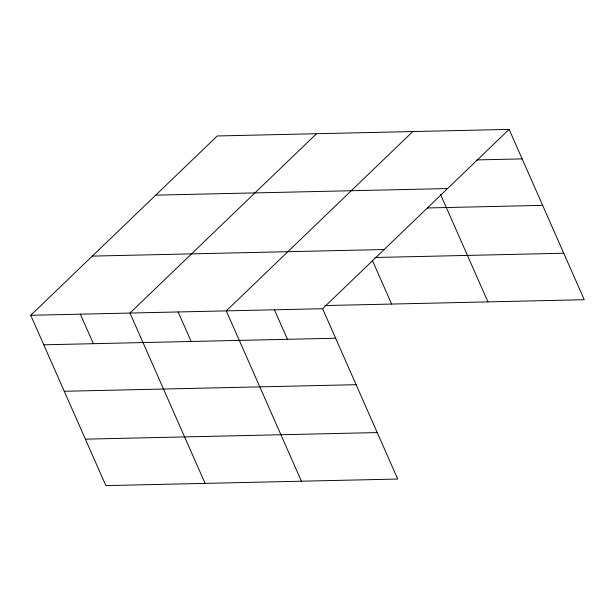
<?xml version="1.0" encoding="UTF-8"?>
<svg xmlns="http://www.w3.org/2000/svg" width="615" height="615" viewBox="0 0 615 615"><rect width="100%" height="100%" fill="white"/><g stroke="black" fill="none" stroke-linecap="round" stroke-linejoin="round"><path stroke-width="0.92" d="M30.75 315.287L322.598 308.707L397.721 479.039L105.872 485.619L30.75 315.287L217.28 135.961L509.128 129.381L584.25 299.713L324.843 305.563M316.51 133.724L129.98 313.05L205.103 483.382M412.819 131.549L226.289 310.882L301.411 481.214M322.598 308.707L509.128 129.381M476.817 159.915L522.143 158.893M155.726 195.14L447.574 188.559M427.448 207.962L542.638 205.364M92.304 256.109L384.152 249.529M374.912 257.5L563.755 253.242M43.765 344.807L335.613 338.219M64.26 391.278L356.108 384.69M85.377 439.156L377.226 432.568M440.524 194.378L487.941 301.88M372.298 260.214L391.632 304.056M274.444 309.791L287.459 339.311M178.135 311.966L191.15 341.479M80.365 314.173L93.38 343.685"/></g></svg>
